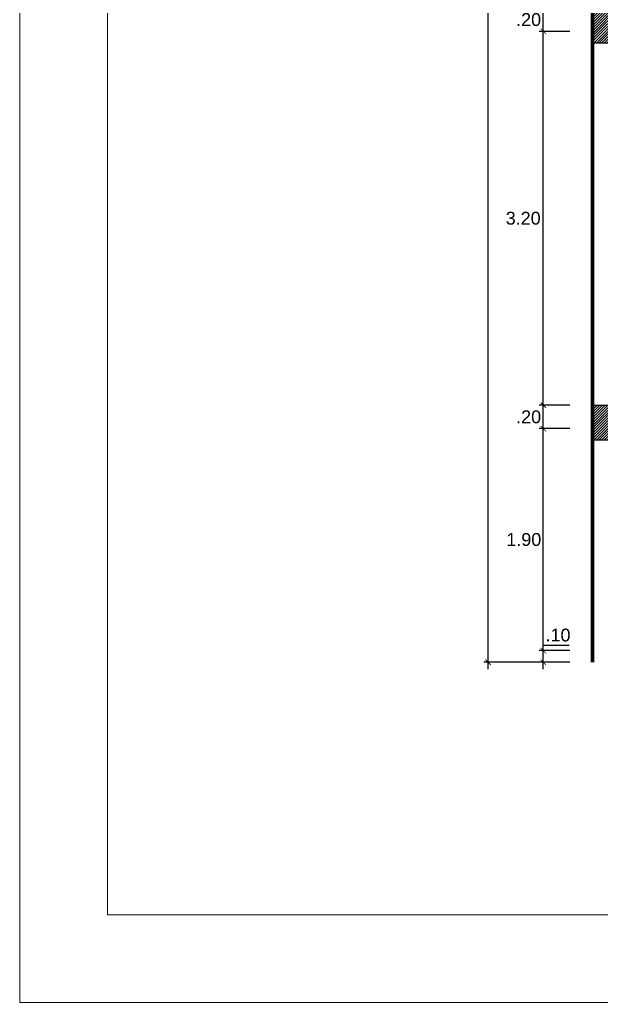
# Model space of a CAD drawing. Header units: millimetres. Extents: x 3779 to 7711, y 1445 to 3132.
# Drawn here: x 3943.88 to 3948.85, y 1448.63 to 1457.04 of the extents above; entities that cross this region are included whole.
import ezdxf

# ---------------------------------------------------------------- set-up
doc = ezdxf.new("R2010")
doc.units = ezdxf.units.MM
doc.header["$PDMODE"] = 3
for name, color, linetype, lineweight in [('cotas', 7, 'Continuous', 5), ('pluma 2.5', 30, 'Continuous', 25), ('pluma 8', 98, 'Continuous', 80), ('TEXTURAS', 35, 'Continuous', 5)]:
    doc.layers.add(name, color=color, linetype=linetype, lineweight=lineweight)
doc.styles.get("Standard").update_dxf_attribs({"font": 'arial.ttf'})
doc.dimstyles.new('INTERIOR', dxfattribs={"dimtxt": 0.11, "dimasz": 0.0465, "dimexe": 0.0345, "dimexo": 0.195, "dimgap": 0.0295, "dimtad": 2, "dimtih": 1, "dimtoh": 1, "dimzin": 4, "dimdsep": 46, "dimtxsty": 'Standard', "dimblk": 'ARCHTICK', "dimcen": 0, "dimdle": 0.06, "dimclrd": 256, "dimclre": 256, "dimclrt": 256, "dimadec": 0, "dimazin": 0, "dimtfac": 1, "dimtmove": 0, "dimatfit": 3, "dimldrblk": 'ARCHTICK', "dimfxl": 0.0345, "dimtolj": 1, "dimtzin": 0, "dimlwe": 25, "dimarcsym": 0})

# ---------------------------------------------------------------- blocks, each defined once
blk = doc.blocks.new('_ArchTick')
at = {"color": 0, "linetype": 'ByBlock', "lineweight": 40, "const_width": 0.15}
blk.add_lwpolyline([(-0.5, -0.5), (0.5, 0.5)], dxfattribs=at)
blk = doc.blocks.new('*D728')
at = {"layer": 'cotas', "lineweight": 25, "transparency": 16777216}
for p, q in [((3948.5817, 1451.6391), (3948.321, 1451.6391)), ((3948.5817, 1451.5391), (3948.321, 1451.5391))]:
    blk.add_line(p, q, dxfattribs=at)
at = {"layer": 'cotas', "lineweight": -2, "transparency": 16777216}
for p, q in [((3948.3555, 1451.6391), (3948.3555, 1451.6856)), ((3948.3555, 1451.6856), (3948.5773, 1451.6856)), ((3948.3555, 1451.4791), (3948.3555, 1451.6391))]:
    blk.add_line(p, q, dxfattribs=at)
at = {"layer": 'Defpoints', "color": 0, "transparency": 16777216}
for p in [(3948.3555, 1451.6391), (3948.7767, 1451.6391), (3948.7767, 1451.5391)]:
    blk.add_point(p, dxfattribs=at)
at = {"layer": 'cotas', "lineweight": -2, "transparency": 16777216, "xscale": 0.04649999999999999, "yscale": 0.04649999999999999, "zscale": 0.04649999999999999}
for p, rotation in [((3948.3555, 1451.6391), 90), ((3948.3555, 1451.5391), 270)]:
    blk.add_blockref('_ArchTick', p, dxfattribs=dict(at, rotation=rotation))
at = {"layer": 'cotas', "transparency": 16777216, "insert": (3948.4811, 1451.7713), "char_height": 0.11, "attachment_point": 5}
blk.add_mtext('\\A1;.10', dxfattribs=at)
blk = doc.blocks.new('*D651')
at = {"layer": 'cotas', "lineweight": -2, "transparency": 16777216}
blk.add_line((3948.3555, 1451.5791), (3948.3555, 1453.5991), dxfattribs=at)
at = {"layer": 'cotas', "lineweight": 25, "transparency": 16777216}
for p, q in [((3948.5817, 1453.5391), (3948.321, 1453.5391)), ((3948.5817, 1451.6391), (3948.321, 1451.6391))]:
    blk.add_line(p, q, dxfattribs=at)
at = {"layer": 'Defpoints', "color": 0, "transparency": 16777216}
for p in [(3948.3555, 1453.5391), (3948.7767, 1453.5391), (3948.7767, 1451.6391)]:
    blk.add_point(p, dxfattribs=at)
at = {"layer": 'cotas', "lineweight": -2, "transparency": 16777216, "xscale": 0.04649999999999999, "yscale": 0.04649999999999999, "zscale": 0.04649999999999999}
for p, rotation in [((3948.3555, 1453.5391), 90), ((3948.3555, 1451.6391), 270)]:
    blk.add_blockref('_ArchTick', p, dxfattribs=dict(at, rotation=rotation))
at = {"layer": 'cotas', "transparency": 16777216, "insert": (3948.1885, 1452.5891), "char_height": 0.11, "attachment_point": 5}
blk.add_mtext('\\A1;1.90', dxfattribs=at)
blk = doc.blocks.new('*D729')
at = {"layer": 'cotas', "lineweight": 25, "transparency": 16777216}
for p, q in [((3948.5817, 1453.7391), (3948.321, 1453.7391)), ((3948.5817, 1453.5391), (3948.321, 1453.5391))]:
    blk.add_line(p, q, dxfattribs=at)
at = {"layer": 'cotas', "lineweight": -2, "transparency": 16777216}
blk.add_line((3948.3555, 1453.4791), (3948.3555, 1453.7991), dxfattribs=at)
at = {"layer": 'Defpoints', "color": 0, "transparency": 16777216}
for p in [(3948.3555, 1453.7391), (3948.7767, 1453.7391), (3948.7767, 1453.5391)]:
    blk.add_point(p, dxfattribs=at)
at = {"layer": 'cotas', "lineweight": -2, "transparency": 16777216, "xscale": 0.04649999999999999, "yscale": 0.04649999999999999, "zscale": 0.04649999999999999}
for p, rotation in [((3948.3555, 1453.7391), 90), ((3948.3555, 1453.5391), 270)]:
    blk.add_blockref('_ArchTick', p, dxfattribs=dict(at, rotation=rotation))
at = {"layer": 'cotas', "transparency": 16777216, "insert": (3948.2298, 1453.6391), "char_height": 0.11, "attachment_point": 5}
blk.add_mtext('\\A1;.20', dxfattribs=at)
blk = doc.blocks.new('*D730')
at = {"layer": 'cotas', "lineweight": 25, "transparency": 16777216}
for p, q in [((3948.5817, 1456.9391), (3948.321, 1456.9391)), ((3948.5817, 1453.7391), (3948.321, 1453.7391))]:
    blk.add_line(p, q, dxfattribs=at)
at = {"layer": 'cotas', "lineweight": -2, "transparency": 16777216}
blk.add_line((3948.3555, 1453.6791), (3948.3555, 1456.9991), dxfattribs=at)
at = {"layer": 'Defpoints', "color": 0, "transparency": 16777216}
for p in [(3948.3555, 1456.9391), (3948.7767, 1456.9391), (3948.7767, 1453.7391)]:
    blk.add_point(p, dxfattribs=at)
at = {"layer": 'cotas', "lineweight": -2, "transparency": 16777216, "xscale": 0.04649999999999999, "yscale": 0.04649999999999999, "zscale": 0.04649999999999999}
for p, rotation in [((3948.3555, 1456.9391), 90), ((3948.3555, 1453.7391), 270)]:
    blk.add_blockref('_ArchTick', p, dxfattribs=dict(at, rotation=rotation))
at = {"layer": 'cotas', "transparency": 16777216, "insert": (3948.1833, 1455.3391), "char_height": 0.11, "attachment_point": 5}
blk.add_mtext('\\A1;3.20', dxfattribs=at)
blk = doc.blocks.new('*D731')
at = {"layer": 'cotas', "lineweight": -2, "transparency": 16777216}
blk.add_line((3948.3555, 1456.8791), (3948.3555, 1457.1991), dxfattribs=at)
at = {"layer": 'cotas', "lineweight": 25, "transparency": 16777216}
for p, q in [((3948.5817, 1457.1391), (3948.321, 1457.1391)), ((3948.5817, 1456.9391), (3948.321, 1456.9391))]:
    blk.add_line(p, q, dxfattribs=at)
at = {"layer": 'Defpoints', "color": 0, "transparency": 16777216}
for p in [(3948.3555, 1457.1391), (3948.7767, 1457.1391), (3948.7767, 1456.9391)]:
    blk.add_point(p, dxfattribs=at)
at = {"layer": 'cotas', "lineweight": -2, "transparency": 16777216, "xscale": 0.04649999999999999, "yscale": 0.04649999999999999, "zscale": 0.04649999999999999}
for p, rotation in [((3948.3555, 1457.1391), 90), ((3948.3555, 1456.9391), 270)]:
    blk.add_blockref('_ArchTick', p, dxfattribs=dict(at, rotation=rotation))
at = {"layer": 'cotas', "transparency": 16777216, "insert": (3948.2298, 1457.0391), "char_height": 0.11, "attachment_point": 5}
blk.add_mtext('\\A1;.20', dxfattribs=at)
blk = doc.blocks.new('*D652')
at = {"layer": 'cotas', "lineweight": -2, "transparency": 16777216}
blk.add_line((3947.8825, 1451.4791), (3947.8825, 1466.5991), dxfattribs=at)
at = {"layer": 'cotas', "lineweight": 25, "transparency": 16777216}
for p, q in [((3948.5817, 1466.5391), (3947.848, 1466.5391)), ((3948.5817, 1451.5391), (3947.848, 1451.5391))]:
    blk.add_line(p, q, dxfattribs=at)
at = {"layer": 'Defpoints', "color": 0, "transparency": 16777216}
for p in [(3947.8825, 1466.5391), (3948.7767, 1466.5391), (3948.7767, 1451.5391)]:
    blk.add_point(p, dxfattribs=at)
at = {"layer": 'cotas', "lineweight": -2, "transparency": 16777216, "xscale": 0.04649999999999999, "yscale": 0.04649999999999999, "zscale": 0.04649999999999999}
for p, rotation in [((3947.8825, 1466.5391), 90), ((3947.8825, 1451.5391), 270)]:
    blk.add_blockref('_ArchTick', p, dxfattribs=dict(at, rotation=rotation))
at = {"layer": 'cotas', "transparency": 16777216, "insert": (3947.6728, 1459.0391), "char_height": 0.11, "attachment_point": 5}
blk.add_mtext('\\A1;15.00', dxfattribs=at)

msp = doc.modelspace()

# ---------------------------------------------------------------- hatches: boundary and pattern name
at = {"layer": 'TEXTURAS'}
h = msp.add_hatch(dxfattribs=at)
h.set_pattern_fill('LINE', color=256, scale=0.005, angle=45)
h.set_pattern_definition([(45, (-208.865792, 108.839406), (-0.01122532015, 0.01122532015), [])])
h.paths.add_polyline_path([(3949.0267, 1457.1391), (3948.9267, 1457.1391), (3948.7767, 1457.1391), (3948.7767, 1456.8391), (3949.0267, 1456.8391), (3949.0267, 1456.9391)])
h = msp.add_hatch(dxfattribs=at)
h.set_pattern_fill('LINE', color=256, scale=0.005, angle=45)
h.set_pattern_definition([(45, (-208.865792, 105.439406), (-0.01122532015, 0.01122532015), [])])
h.paths.add_polyline_path([(3949.0267, 1453.7391), (3948.9267, 1453.7391), (3948.7767, 1453.7391), (3948.7767, 1453.4391), (3949.0267, 1453.4391), (3949.0267, 1453.5391)])

# ---------------------------------------------------------------- linework, layer by layer
at = {"layer": 'cotas'}
for points in [[(3943.8761, 1448.6283), (4003.2761, 1448.6283), (4003.2761, 1490.6283), (3943.8761, 1490.6283)], [(3944.6261, 1449.3783), (4002.5261, 1449.3783), (4002.5261, 1489.8783), (3944.6261, 1489.8783)]]:
    msp.add_lwpolyline(points, close=True, dxfattribs=at)
at = {"layer": 'pluma 2.5'}
for points in [[(3949.0267, 1456.8391), (3948.7767, 1456.8391), (3948.7767, 1457.1391), (3949.0267, 1457.1391)], [(3949.0267, 1453.4391), (3948.7767, 1453.4391), (3948.7767, 1453.7391), (3949.0267, 1453.7391)]]:
    msp.add_lwpolyline(points, close=True, dxfattribs=at)
at = {"layer": 'pluma 8'}
msp.add_line((3948.7767, 1466.5391), (3948.7767, 1451.5391), dxfattribs=at)

# ---------------------------------------------------------------- dimensions: what is measured, and where the dimension line sits
at = {"layer": 'cotas'}
for base, p2, picture, middle in [((3947.8825, 1466.5391), (3948.7767, 1466.5391), '*D652', (3947.6728, 1459.0391)), ((3948.3555, 1451.6391), (3948.7767, 1451.6391), '*D728', (3948.4811, 1451.7713))]:
    dim = msp.add_linear_dim(base=base, p1=(3948.7767, 1451.5391), p2=p2, angle=90, dimstyle='INTERIOR', dxfattribs=at)
    dim.commit()
    dim.dimension.update_dxf_attribs({"geometry": picture, "text_midpoint": middle})
for base, p1, p2, picture, middle in [((3948.3555, 1457.1391), (3948.7767, 1456.9391), (3948.7767, 1457.1391), '*D731', (3948.2298, 1457.0391)), ((3948.3555, 1456.9391), (3948.7767, 1453.7391), (3948.7767, 1456.9391), '*D730', (3948.1833, 1455.3391)), ((3948.3555, 1453.7391), (3948.7767, 1453.5391), (3948.7767, 1453.7391), '*D729', (3948.2298, 1453.6391)), ((3948.3555, 1453.5391), (3948.7767, 1451.6391), (3948.7767, 1453.5391), '*D651', (3948.1885, 1452.5891))]:
    dim = msp.add_linear_dim(base=base, p1=p1, p2=p2, angle=90, dimstyle='INTERIOR', override={"dimtmove": 1}, dxfattribs=at)
    dim.commit()
    dim.dimension.update_dxf_attribs({"geometry": picture, "text_midpoint": middle})

doc.saveas('drawing.dxf')
